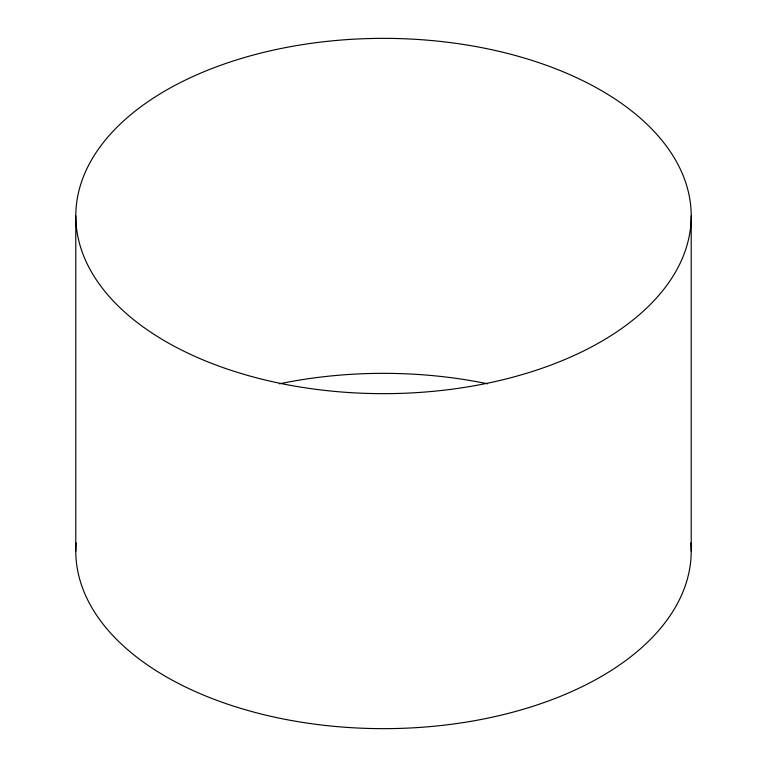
<?xml version="1.0" encoding="UTF-8"?>
<svg xmlns="http://www.w3.org/2000/svg" width="767" height="767" viewBox="0 0 767 767"><rect width="100%" height="100%" fill="white"/><g stroke="black" fill="none" stroke-linecap="round" stroke-linejoin="round"><path stroke-width="1.15" d="M691.211 216.006A307.711 177.656 0 0 1 229.649 369.857A307.711 177.656 0 0 1 229.649 62.156A307.711 177.656 0 0 1 691.211 216.006L691.211 550.994M75.789 216.006L75.789 550.994M690.894 542.931A307.711 177.656 0 0 1 383.5 728.65A307.711 177.656 0 0 1 76.106 542.931M279.399 383.816A307.711 177.656 0 0 1 487.601 383.816"/></g></svg>
